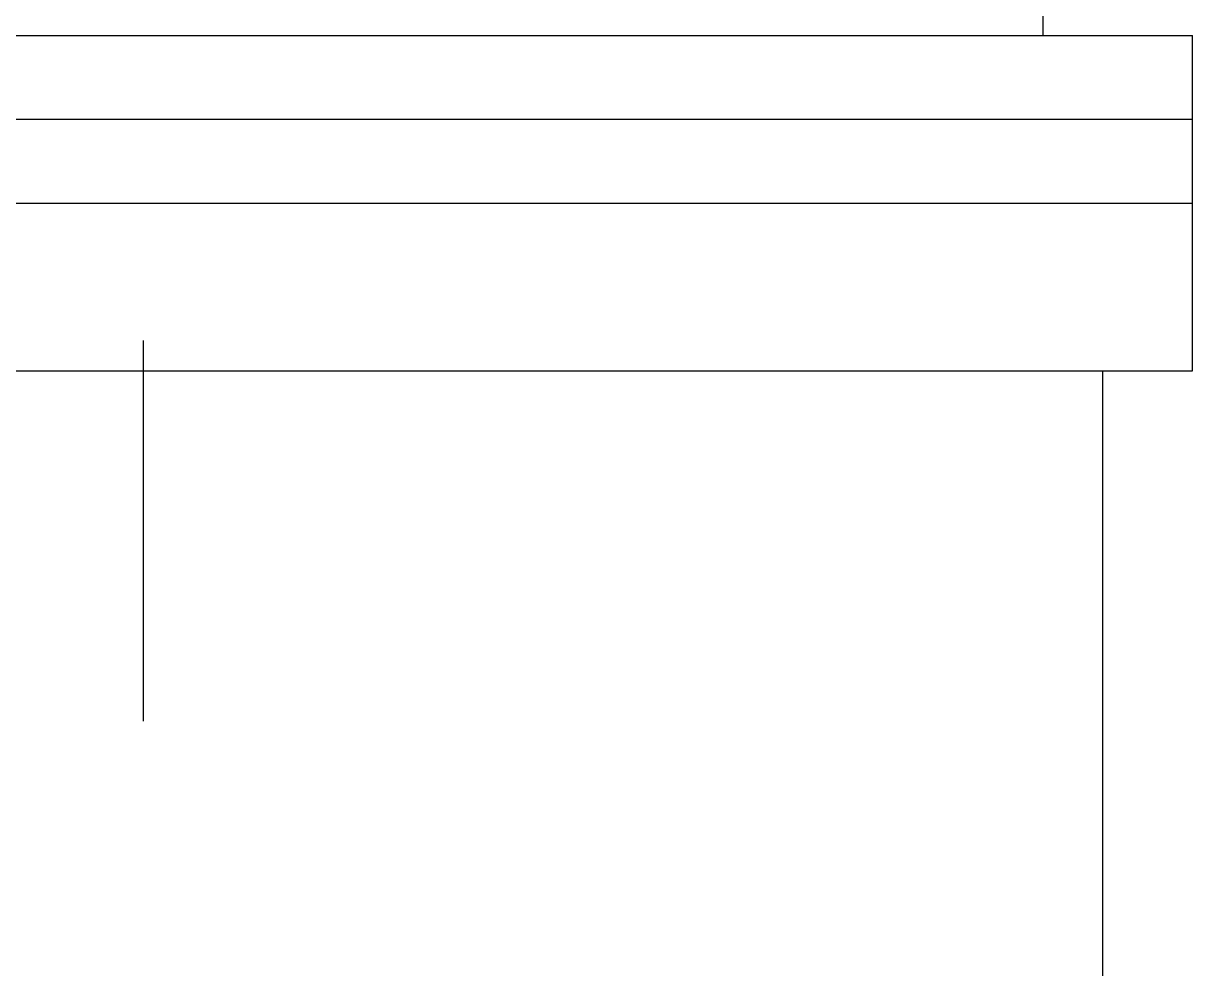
# Model space of a CAD drawing. Extents: x 1 to 262, y 0 to 247.
# Drawn here: x 242.89 to 262.39, y 123.29 to 139.07 of the extents above; entities that cross this region are included whole.
import ezdxf

# ---------------------------------------------------------------- set-up
doc = ezdxf.new("R2010")
doc.units = 0
doc.linetypes.add('CENTER', pattern=[50.8, 31.75, -6.35, 6.35, -6.35])
doc.layers.get('0').update_dxf_attribs({"linetype": 'CONTINUOUS'})
doc.layers.add('CENTER', color=1, linetype='CENTER')

msp = doc.modelspace()

# ---------------------------------------------------------------- linework, layer by layer
at = {"color": 7, "linetype": 'CONTINUOUS'}
for p, q in [((259.888, 139.268), (259.888, 138.868)), ((227.388, 138.868), (262.388, 138.868)), ((262.388, 133.268), (262.388, 138.868)), ((227.388, 137.468), (262.388, 137.468)), ((227.388, 136.068), (262.388, 136.068)), ((227.388, 133.268), (262.388, 133.268)), ((260.888, 117.268), (260.888, 133.268))]:
    msp.add_line(p, q, dxfattribs=at)
at = {"layer": 'CENTER', "color": 1, "linetype": 'CENTER'}
msp.add_line((244.888, 171.874), (244.888, 52.084), dxfattribs=at)

doc.saveas('drawing.dxf')
